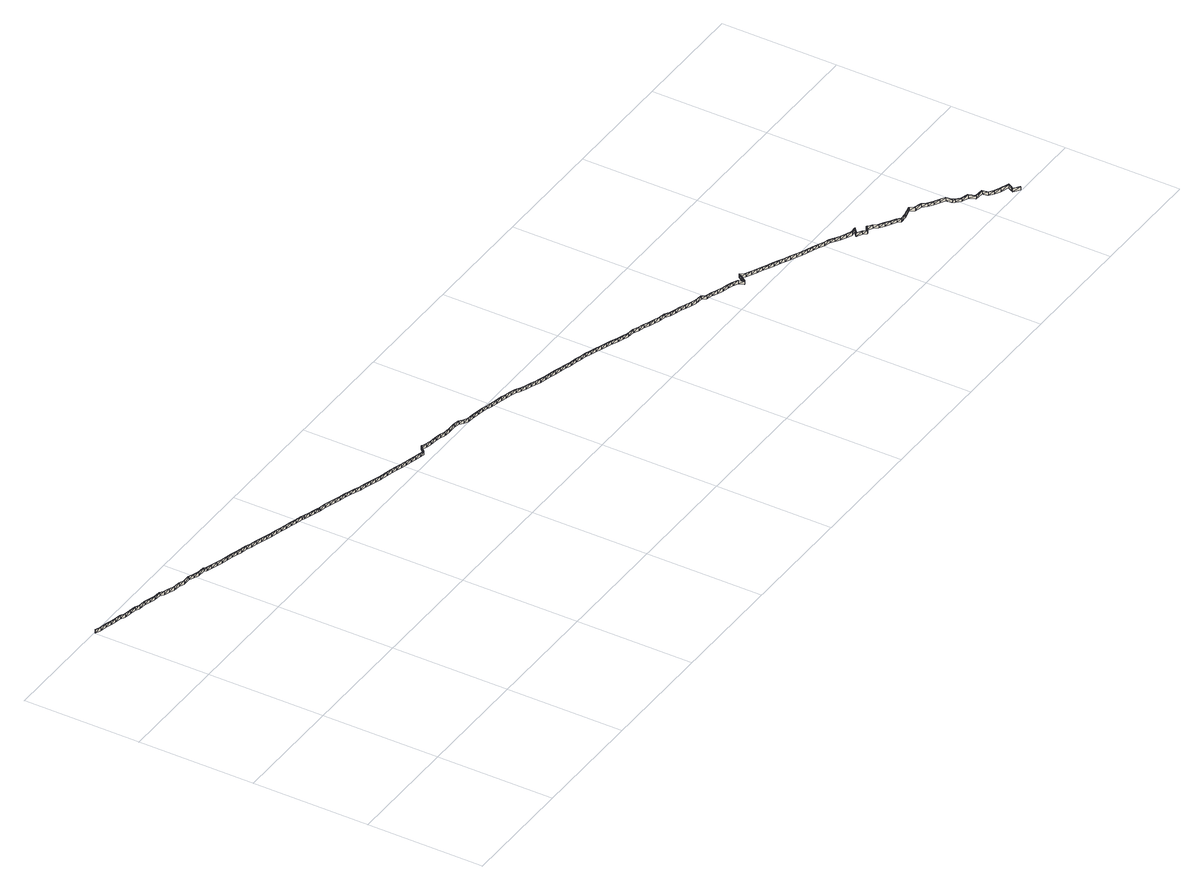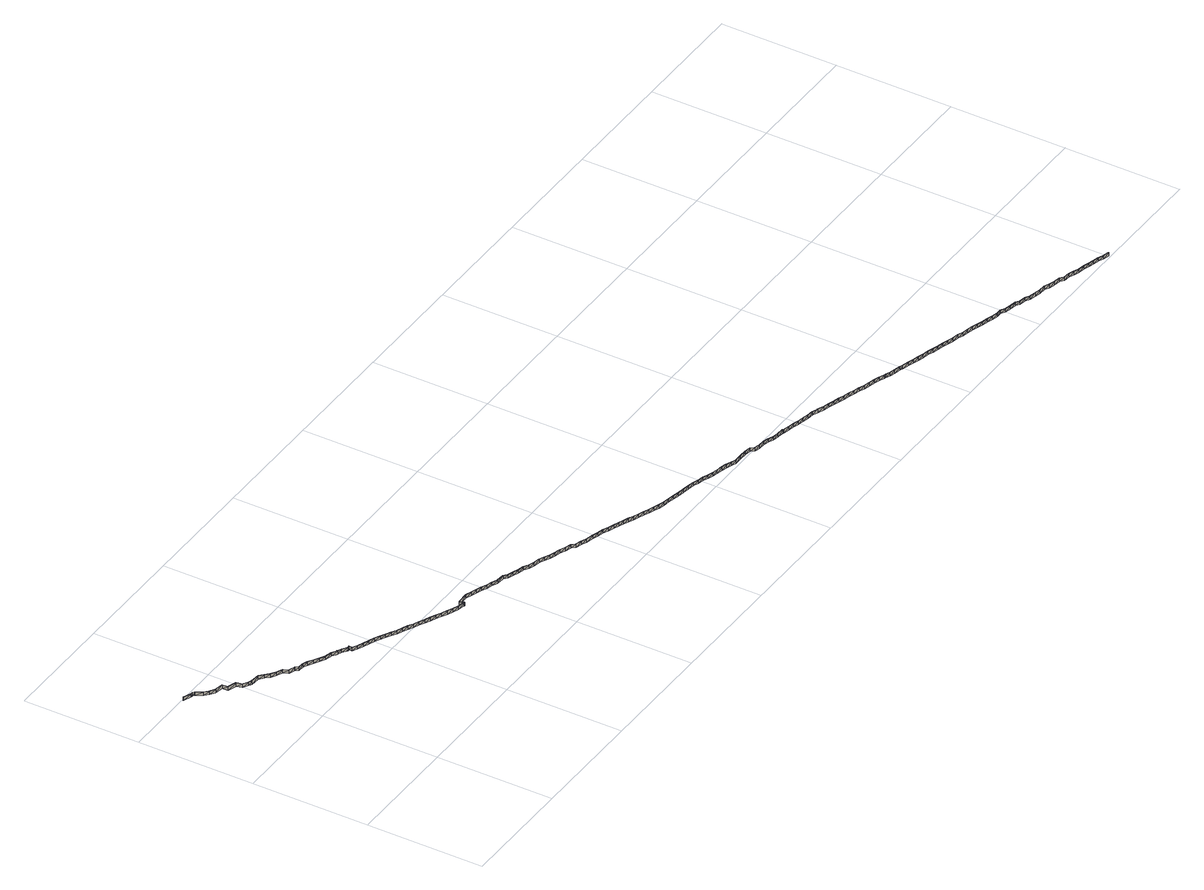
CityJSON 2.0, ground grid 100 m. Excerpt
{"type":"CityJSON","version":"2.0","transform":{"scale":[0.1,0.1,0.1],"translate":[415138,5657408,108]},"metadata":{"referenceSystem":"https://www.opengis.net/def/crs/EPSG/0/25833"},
"CityObjects":{
"building1":{"type":"Building","attributes":{"Erfassungsdatum_Objekt":"2022-03-29","BodenHoehe":0,"gemHoehe":0,"BauwerkHoehe":3,"Gemeindeschluessel":"14612000","Geometrietyp2DReferenz":"3000","measuredHeight":3,"function":"51009_1700"},"geometry":[{"type":"MultiSurface","lod":"2","boundaries":[[[0,1,2]],[[3,4,5]],[[1,4,3]],[[2,1,3]],[[6,0,2]],[[7,0,6]],[[8,7,6]],[[9,7,8]],[[10,9,8]],[[11,9,10]],[[12,11,10]],[[13,11,12]],[[14,13,12]],[[15,13,14]],[[16,15,14]],[[17,15,16]],[[18,17,16]],[[19,17,18]],[[20,19,18]],[[21,19,20]],[[22,21,20]],[[23,21,22]],[[24,23,22]],[[25,23,24]],[[26,25,24]],[[27,25,26]],[[28,27,26]],[[29,27,28]],[[30,29,28]],[[31,29,30]],[[32,31,30]],[[33,31,32]],[[34,33,32]],[[35,33,34]],[[36,35,34]],[[37,35,36]],[[38,37,36]],[[39,37,38]],[[40,41,42]],[[43,41,40]],[[44,43,40]],[[45,43,44]],[[46,45,44]],[[47,45,46]],[[48,47,46]],[[49,50,51]],[[50,52,51]],[[53,50,49]],[[54,53,49]],[[55,53,54]],[[56,55,54]],[[57,55,56]],[[58,57,56]],[[59,57,58]],[[60,59,58]],[[61,59,60]],[[62,61,60]],[[63,61,62]],[[64,63,62]],[[65,63,64]],[[66,65,64]],[[67,65,66]],[[68,67,66]],[[69,67,68]],[[70,69,68]],[[71,69,70]],[[72,71,70]],[[73,71,72]],[[74,73,72]],[[75,73,74]],[[76,75,74]],[[77,75,76]],[[78,77,76]],[[79,77,78]],[[80,79,78]],[[81,79,80]],[[82,81,80]],[[83,81,82]],[[84,83,82]],[[85,83,84]],[[86,85,84]],[[87,85,86]],[[88,87,86]],[[89,87,88]],[[90,89,88]],[[91,89,90]],[[92,91,90]],[[93,91,92]],[[5,93,92]],[[4,93,5]],[[94,95,96]],[[97,95,94]],[[98,97,94]],[[99,97,98]],[[100,101,102]],[[103,47,48]],[[102,103,48]],[[101,103,102]],[[104,101,100]],[[105,104,100]],[[106,104,105]],[[107,106,105]],[[108,106,107]],[[109,110,111]],[[112,110,109]],[[113,112,109]],[[114,112,113]],[[115,116,117]],[[118,116,115]],[[119,118,115]],[[120,118,119]],[[121,120,119]],[[122,120,121]],[[123,122,121]],[[124,122,123]],[[125,124,123]],[[126,124,125]],[[127,126,125]],[[128,126,127]],[[129,128,127]],[[130,128,129]],[[131,130,129]],[[132,130,131]],[[133,132,131]],[[134,132,133]],[[135,134,133]],[[136,134,135]],[[137,136,135]],[[138,136,137]],[[139,138,137]],[[140,138,139]],[[141,140,139]],[[142,140,141]],[[143,142,141]],[[144,142,143]],[[145,144,143]],[[146,144,145]],[[147,146,145]],[[148,146,147]],[[149,150,151]],[[152,99,153]],[[151,152,153]],[[150,152,151]],[[154,150,149]],[[155,154,149]],[[156,154,155]],[[157,156,155]],[[158,156,157]],[[159,158,157]],[[160,158,159]],[[161,160,159]],[[162,160,161]],[[163,162,161]],[[164,162,163]],[[165,164,163]],[[166,164,165]],[[167,166,165]],[[168,166,167]],[[169,168,167]],[[170,168,169]],[[171,170,169]],[[172,170,171]],[[173,172,171]],[[174,172,173]],[[175,174,173]],[[176,174,175]],[[177,176,175]],[[178,176,177]],[[179,178,177]],[[52,178,179]],[[51,52,179]],[[153,99,98]],[[180,148,147]],[[181,148,180]],[[182,181,180]],[[183,181,182]],[[184,183,182]],[[185,183,184]],[[186,185,184]],[[187,185,186]],[[188,187,186]],[[189,187,188]],[[190,189,188]],[[191,189,190]],[[192,191,190]],[[193,191,192]],[[194,193,192]],[[195,193,194]],[[196,195,194]],[[197,195,196]],[[198,197,196]],[[199,197,198]],[[200,199,198]],[[201,199,200]],[[202,203,204]],[[205,203,202]],[[206,205,202]],[[207,205,206]],[[208,207,206]],[[209,207,208]],[[210,209,208]],[[211,209,210]],[[212,211,210]],[[213,211,212]],[[214,215,216]],[[217,215,214]],[[218,219,220]],[[221,219,218]],[[222,223,224]],[[225,223,222]],[[226,227,204]],[[228,229,230]],[[229,201,230]],[[231,229,228]],[[232,231,228]],[[233,231,232]],[[234,233,232]],[[235,233,234]],[[236,235,234]],[[237,235,236]],[[238,237,236]],[[239,237,238]],[[230,201,200]],[[240,241,242]],[[239,238,243]],[[241,239,243]],[[242,241,243]],[[244,240,242]],[[245,240,244]],[[246,245,244]],[[247,245,246]],[[248,247,246]],[[249,247,248]],[[250,249,248]],[[251,249,250]],[[252,251,250]],[[253,251,252]],[[254,253,252]],[[255,253,254]],[[256,257,258]],[[259,260,261]],[[262,259,263]],[[264,259,262]],[[265,257,256]],[[266,265,256]],[[267,265,266]],[[268,267,266]],[[269,267,268]],[[270,269,268]],[[271,269,270]],[[272,271,270]],[[273,271,272]],[[274,273,272]],[[275,273,274]],[[276,275,274]],[[277,275,276]],[[278,277,276]],[[279,277,278]],[[280,279,278]],[[281,279,280]],[[282,281,280]],[[283,281,282]],[[284,283,282]],[[285,283,284]],[[286,285,284]],[[287,285,286]],[[288,287,286]],[[289,287,288]],[[290,289,288]],[[291,289,290]],[[292,291,290]],[[293,291,292]],[[294,293,292]],[[295,293,294]],[[296,295,294]],[[297,295,296]],[[298,297,296]],[[299,297,298]],[[300,299,298]],[[301,299,300]],[[302,301,300]],[[303,301,302]],[[304,303,302]],[[305,303,304]],[[306,307,308]],[[309,255,254]],[[307,255,309]],[[308,307,309]],[[310,306,308]],[[311,306,310]],[[312,311,310]],[[313,311,312]],[[314,313,312]],[[315,313,314]],[[316,315,314]],[[317,315,316]],[[318,317,316]],[[319,317,318]],[[320,319,318]],[[321,319,320]],[[322,321,320]],[[323,321,322]],[[324,323,322]],[[325,323,324]],[[326,325,324]],[[327,325,326]],[[328,327,326]],[[329,327,328]],[[330,329,328]],[[331,329,330]],[[332,331,330]],[[333,331,332]],[[334,333,332]],[[335,333,334]],[[336,335,334]],[[337,335,336]],[[338,337,336]],[[339,337,338]],[[340,339,338]],[[341,339,340]],[[342,341,340]],[[343,341,342]],[[344,343,342]],[[345,343,344]],[[346,345,344]],[[347,345,346]],[[348,347,346]],[[260,347,348]],[[261,260,348]],[[349,350,351]],[[352,353,354]],[[355,353,352]],[[351,350,352]],[[356,349,351]],[[357,349,356]],[[358,359,360]],[[361,359,358]],[[362,363,364]],[[365,363,362]],[[366,365,362]],[[367,365,366]],[[368,367,366]],[[369,367,368]],[[370,369,368]],[[371,369,370]],[[372,371,370]],[[373,371,372]],[[374,373,372]],[[375,373,374]],[[376,377,374]],[[378,377,376]],[[379,378,376]],[[380,378,379]],[[381,382,383]],[[384,382,381]],[[385,384,381]],[[386,384,385]],[[387,386,385]],[[388,386,387]],[[389,388,387]],[[390,388,389]],[[391,390,389]],[[392,390,391]],[[393,392,391]],[[394,392,393]],[[395,394,393]],[[396,394,395]],[[397,396,395]],[[398,396,397]],[[399,398,397]],[[400,398,399]],[[401,400,399]],[[227,400,401]],[[204,227,401]],[[402,403,109]],[[402,109,111]],[[403,404,113]],[[403,113,109]],[[405,406,115]],[[405,115,117]],[[406,407,119]],[[406,119,115]],[[407,408,121]],[[407,121,119]],[[408,409,123]],[[408,123,121]],[[409,410,125]],[[409,125,123]],[[410,411,127]],[[410,127,125]],[[411,412,129]],[[411,129,127]],[[412,413,131]],[[412,131,129]],[[414,415,330]],[[414,330,328]],[[415,416,332]],[[415,332,330]],[[416,417,334]],[[416,334,332]],[[417,418,336]],[[417,336,334]],[[418,419,338]],[[418,338,336]],[[419,420,340]],[[419,340,338]],[[420,421,342]],[[420,342,340]],[[421,422,344]],[[421,344,342]],[[422,423,346]],[[422,346,344]],[[423,424,348]],[[423,348,346]],[[424,425,261]],[[424,261,348]],[[426,427,262]],[[426,262,263]],[[428,429,256]],[[428,256,258]],[[429,430,266]],[[429,266,256]],[[430,431,268]],[[430,268,266]],[[431,432,270]],[[431,270,268]],[[432,433,272]],[[432,272,270]],[[433,434,274]],[[433,274,272]],[[434,435,276]],[[434,276,274]],[[435,436,278]],[[435,278,276]],[[436,437,280]],[[436,280,278]],[[437,438,282]],[[437,282,280]],[[438,439,284]],[[413,440,133]],[[413,133,131]],[[440,441,135]],[[440,135,133]],[[441,442,137]],[[441,137,135]],[[442,443,139]],[[442,139,137]],[[443,444,141]],[[443,141,139]],[[444,445,143]],[[444,143,141]],[[445,446,145]],[[445,145,143]],[[446,447,147]],[[446,147,145]],[[447,448,180]],[[447,180,147]],[[448,449,182]],[[448,182,180]],[[449,450,184]],[[449,184,182]],[[450,451,186]],[[450,186,184]],[[451,452,188]],[[451,188,186]],[[452,453,190]],[[452,190,188]],[[453,454,192]],[[453,192,190]],[[454,455,194]],[[454,194,192]],[[455,456,196]],[[455,196,194]],[[456,457,198]],[[456,198,196]],[[457,458,200]],[[457,200,198]],[[458,459,230]],[[458,230,200]],[[459,460,228]],[[459,228,230]],[[460,461,232]],[[460,232,228]],[[461,462,234]],[[463,464,302]],[[465,298,296]],[[466,463,300]],[[466,300,298]],[[463,302,300]],[[464,467,304]],[[464,304,302]],[[468,469,352]],[[468,352,354]],[[469,470,351]],[[469,351,352]],[[470,471,356]],[[470,356,351]],[[472,473,358]],[[472,358,360]],[[474,475,362]],[[474,362,364]],[[475,476,366]],[[475,366,362]],[[476,477,368]],[[476,368,366]],[[477,478,370]],[[477,370,368]],[[478,479,372]],[[478,372,370]],[[479,480,374]],[[479,374,372]],[[480,481,376]],[[480,376,374]],[[481,482,379]],[[481,379,376]],[[483,484,381]],[[483,381,383]],[[484,485,385]],[[484,385,381]],[[485,486,387]],[[485,387,385]],[[486,487,389]],[[486,389,387]],[[487,488,391]],[[487,391,389]],[[488,489,393]],[[488,393,391]],[[489,490,395]],[[489,395,393]],[[491,492,238]],[[461,234,232]],[[462,491,236]],[[462,236,234]],[[491,238,236]],[[492,493,243]],[[492,243,238]],[[493,494,242]],[[493,242,243]],[[494,495,244]],[[494,244,242]],[[495,496,246]],[[495,246,244]],[[496,497,248]],[[496,248,246]],[[497,498,250]],[[497,250,248]],[[498,499,252]],[[498,252,250]],[[499,500,254]],[[499,254,252]],[[500,501,309]],[[500,309,254]],[[501,502,308]],[[501,308,309]],[[502,503,310]],[[502,310,308]],[[503,504,312]],[[503,312,310]],[[504,505,314]],[[504,314,312]],[[505,506,316]],[[505,316,314]],[[506,507,318]],[[506,318,316]],[[507,508,320]],[[507,320,318]],[[508,509,322]],[[508,322,320]],[[509,510,324]],[[509,324,322]],[[510,511,326]],[[510,326,324]],[[511,414,328]],[[511,328,326]],[[512,513,288]],[[438,284,282]],[[439,512,286]],[[439,286,284]],[[512,288,286]],[[513,514,290]],[[513,290,288]],[[514,515,292]],[[514,292,290]],[[515,516,294]],[[515,294,292]],[[516,465,296]],[[516,296,294]],[[465,466,298]],[[517,518,94]],[[519,520,153]],[[517,94,96]],[[518,519,98]],[[518,98,94]],[[519,153,98]],[[520,521,151]],[[520,151,153]],[[521,522,149]],[[521,149,151]],[[522,523,155]],[[522,155,149]],[[523,524,157]],[[523,157,155]],[[524,525,159]],[[524,159,157]],[[525,526,161]],[[525,161,159]],[[526,527,163]],[[526,163,161]],[[527,528,165]],[[527,165,163]],[[528,529,167]],[[528,167,165]],[[529,530,169]],[[529,169,167]],[[530,531,171]],[[530,171,169]],[[531,532,173]],[[531,173,171]],[[532,533,175]],[[532,175,173]],[[533,534,177]],[[533,177,175]],[[534,535,179]],[[534,179,177]],[[535,536,51]],[[535,51,179]],[[536,537,49]],[[536,49,51]],[[537,538,54]],[[537,54,49]],[[538,539,56]],[[538,56,54]],[[539,540,58]],[[539,58,56]],[[541,62,60]],[[540,541,60]],[[540,60,58]],[[541,542,62]],[[542,543,64]],[[542,64,62]],[[543,544,66]],[[543,66,64]],[[544,545,68]],[[544,68,66]],[[545,546,70]],[[545,70,68]],[[546,547,72]],[[546,72,70]],[[547,548,74]],[[547,74,72]],[[548,549,76]],[[548,76,74]],[[549,550,78]],[[549,78,76]],[[550,551,80]],[[550,80,78]],[[551,552,82]],[[551,82,80]],[[552,553,84]],[[552,84,82]],[[553,554,86]],[[553,86,84]],[[554,555,88]],[[554,88,86]],[[555,556,90]],[[555,90,88]],[[556,557,92]],[[556,92,90]],[[557,558,5]],[[557,5,92]],[[558,559,3]],[[558,3,5]],[[559,560,2]],[[559,2,3]],[[560,561,6]],[[560,6,2]],[[561,562,8]],[[561,8,6]],[[562,563,10]],[[564,565,14]],[[562,10,8]],[[563,564,12]],[[563,12,10]],[[564,14,12]],[[565,566,16]],[[565,16,14]],[[566,567,18]],[[566,18,16]],[[567,568,20]],[[567,20,18]],[[568,569,22]],[[568,22,20]],[[569,570,24]],[[569,24,22]],[[570,571,26]],[[570,26,24]],[[571,572,28]],[[571,28,26]],[[572,573,30]],[[572,30,28]],[[573,574,32]],[[573,32,30]],[[574,575,34]],[[574,34,32]],[[575,576,36]],[[575,36,34]],[[576,577,38]],[[576,38,36]],[[578,579,40,577]],[[578,577,40,42]],[[579,580,44]],[[579,44,40]],[[580,581,46]],[[580,46,44]],[[581,582,48]],[[581,48,46]],[[582,583,102]],[[582,102,48]],[[583,584,100]],[[583,100,102]],[[584,585,105]],[[584,105,100]],[[585,586,107]],[[585,107,105]],[[587,588,210]],[[587,210,208]],[[588,589,212]],[[588,212,210]],[[590,591,214]],[[590,214,216]],[[592,593,218]],[[592,218,220]],[[594,595,222]],[[594,222,224]],[[95,97,596]],[[95,596,597]],[[97,99,598]],[[97,598,596]],[[99,152,599]],[[99,599,598]],[[152,150,600]],[[152,600,599]],[[150,154,601]],[[150,601,600]],[[154,156,602]],[[154,602,601]],[[156,158,603]],[[156,603,602]],[[158,160,604]],[[158,604,603]],[[160,162,605]],[[160,605,604]],[[162,164,606]],[[162,606,605]],[[164,166,607]],[[164,607,606]],[[166,168,608]],[[166,608,607]],[[168,170,609]],[[168,609,608]],[[170,172,610]],[[170,610,609]],[[490,611,397]],[[490,397,395]],[[611,612,399]],[[611,399,397]],[[612,613,401]],[[612,401,399]],[[613,614,204]],[[613,204,401]],[[614,615,202]],[[614,202,204]],[[615,616,206]],[[615,206,202]],[[616,587,208]],[[616,208,206]],[[339,341,617]],[[335,618,619]],[[337,339,620]],[[337,620,618]],[[339,617,620]],[[341,343,621]],[[341,621,617]],[[343,345,622]],[[343,622,621]],[[345,347,623]],[[345,623,622]],[[347,260,624]],[[347,624,623]],[[260,259,625]],[[260,625,624]],[[259,264,626]],[[259,626,625]],[[257,265,627]],[[257,627,628]],[[265,267,629]],[[265,629,627]],[[267,269,630]],[[267,630,629]],[[269,271,631]],[[269,631,630]],[[271,273,632]],[[271,632,631]],[[273,275,633]],[[273,633,632]],[[275,277,634]],[[275,634,633]],[[277,279,635]],[[277,635,634]],[[279,281,636]],[[279,636,635]],[[281,283,637]],[[281,637,636]],[[283,285,638]],[[283,638,637]],[[285,287,639]],[[285,639,638]],[[287,289,640]],[[287,640,639]],[[289,291,641]],[[289,641,640]],[[293,642,643]],[[291,293,643]],[[291,643,641]],[[293,295,642]],[[295,297,644]],[[295,644,642]],[[297,299,645]],[[297,645,644]],[[299,301,646]],[[299,646,645]],[[301,303,647]],[[301,647,646]],[[303,305,648]],[[303,648,647]],[[353,355,649]],[[353,649,650]],[[350,349,651]],[[350,651,652]],[[207,209,653]],[[207,653,654]],[[209,211,655]],[[209,655,653]],[[211,213,656]],[[211,656,655]],[[215,217,657]],[[215,657,658]],[[219,221,659]],[[219,659,660]],[[223,225,661]],[[223,661,662]],[[597,517,96]],[[597,96,95]],[[595,661,225]],[[205,654,663]],[[359,664,665]],[[349,357,666]],[[349,666,651]],[[359,361,664]],[[363,365,667]],[[363,667,668]],[[365,367,669]],[[365,669,667]],[[367,369,670]],[[367,670,669]],[[369,371,671]],[[369,671,670]],[[371,373,672]],[[371,672,671]],[[373,375,673]],[[373,673,672]],[[377,378,674]],[[377,674,675]],[[378,380,676]],[[378,676,674]],[[382,384,677]],[[382,677,678]],[[384,386,679]],[[384,679,677]],[[386,388,680]],[[386,680,679]],[[388,390,681]],[[388,681,680]],[[390,392,682]],[[390,682,681]],[[392,394,683]],[[392,683,682]],[[394,396,684]],[[394,684,683]],[[396,398,685]],[[396,685,684]],[[398,400,686]],[[398,686,685]],[[400,227,687]],[[400,687,686]],[[227,226,688]],[[227,688,687]],[[203,205,663]],[[203,663,689]],[[205,207,654]],[[595,225,222]],[[174,690,691]],[[172,174,691]],[[172,691,610]],[[174,176,690]],[[176,178,692]],[[176,692,690]],[[178,52,693]],[[178,693,692]],[[52,50,694]],[[52,694,693]],[[50,53,695]],[[50,695,694]],[[53,55,696]],[[53,696,695]],[[55,57,697]],[[55,697,696]],[[57,59,698]],[[57,698,697]],[[59,61,699]],[[59,699,698]],[[61,63,700]],[[61,700,699]],[[63,65,701]],[[63,701,700]],[[65,67,702]],[[65,702,701]],[[67,69,703]],[[67,703,702]],[[69,71,704]],[[69,704,703]],[[71,73,705]],[[71,705,704]],[[73,75,706]],[[73,706,705]],[[75,77,707]],[[75,707,706]],[[77,79,708]],[[77,708,707]],[[79,81,709]],[[79,709,708]],[[81,83,710]],[[81,710,709]],[[83,85,711]],[[83,711,710]],[[85,87,712]],[[89,91,713]],[[85,712,711]],[[87,89,714]],[[87,714,712]],[[89,713,714]],[[91,93,715]],[[91,715,713]],[[93,4,716]],[[93,716,715]],[[4,1,717]],[[4,717,716]],[[0,718,1]],[[1,718,717]],[[0,7,719]],[[0,719,718]],[[7,9,720]],[[7,720,719]],[[9,11,721]],[[9,721,720]],[[11,13,722]],[[11,722,721]],[[13,15,723]],[[13,723,722]],[[15,17,724]],[[15,724,723]],[[17,19,725]],[[17,725,724]],[[19,21,726]],[[19,726,725]],[[21,23,727]],[[21,727,726]],[[23,25,728]],[[23,728,727]],[[25,27,729]],[[25,729,728]],[[27,29,730]],[[27,730,729]],[[29,31,731]],[[29,731,730]],[[31,33,732]],[[31,732,731]],[[33,35,733]],[[33,733,732]],[[35,37,734]],[[35,734,733]],[[41,735,736]],[[37,39,737]],[[37,737,734]],[[41,43,735]],[[43,45,738]],[[43,738,735]],[[45,47,739]],[[45,739,738]],[[47,103,740]],[[47,740,739]],[[103,101,741]],[[103,741,740]],[[101,104,742]],[[101,742,741]],[[104,106,743]],[[104,743,742]],[[106,108,744]],[[106,744,743]],[[110,112,745]],[[110,745,746]],[[112,114,747]],[[112,747,745]],[[116,118,748]],[[116,748,749]],[[118,120,750]],[[118,750,748]],[[120,122,751]],[[120,751,750]],[[122,124,752]],[[122,752,751]],[[124,126,753]],[[124,753,752]],[[126,128,754]],[[126,754,753]],[[128,130,755]],[[128,755,754]],[[130,132,756]],[[130,756,755]],[[132,134,757]],[[132,757,756]],[[134,136,758]],[[134,758,757]],[[136,138,759]],[[136,759,758]],[[138,140,760]],[[142,144,761]],[[138,760,759]],[[140,142,762]],[[140,762,760]],[[142,761,762]],[[144,146,763]],[[144,763,761]],[[146,148,764]],[[146,764,763]],[[148,181,765]],[[148,765,764]],[[181,183,766]],[[181,766,765]],[[183,185,767]],[[183,767,766]],[[185,187,768]],[[185,768,767]],[[187,189,769]],[[187,769,768]],[[189,191,770]],[[189,770,769]],[[191,193,771]],[[191,771,770]],[[193,195,772]],[[193,772,771]],[[195,197,773]],[[195,773,772]],[[197,199,774]],[[197,774,773]],[[199,201,775]],[[199,775,774]],[[229,776,201]],[[201,776,775]],[[229,231,777]],[[229,777,776]],[[231,233,778]],[[231,778,777]],[[233,235,779]],[[233,779,778]],[[235,237,780]],[[235,780,779]],[[237,239,781]],[[237,781,780]],[[239,241,782]],[[239,782,781]],[[240,783,784]],[[241,240,784]],[[241,784,782]],[[240,245,783]],[[245,247,785]],[[245,785,783]],[[247,249,786]],[[247,786,785]],[[249,251,787]],[[249,787,786]],[[251,253,788]],[[251,788,787]],[[253,255,789]],[[789,788,253]],[[255,307,790]],[[255,790,789]],[[307,306,791]],[[307,791,790]],[[306,311,792]],[[306,792,791]],[[311,313,793]],[[311,793,792]],[[313,315,794]],[[313,794,793]],[[315,317,795]],[[315,795,794]],[[317,319,796]],[[317,796,795]],[[319,321,797]],[[319,797,796]],[[321,323,798]],[[321,798,797]],[[323,325,799]],[[323,799,798]],[[325,327,800]],[[325,800,799]],[[327,329,801]],[[327,801,800]],[[329,331,802]],[[329,802,801]],[[331,333,803]],[[331,803,802]],[[333,335,619]],[[333,619,803]],[[335,337,618]],[[570,728,571]],[[570,727,728]],[[571,728,729]],[[571,729,572]],[[572,729,730]],[[572,730,573]],[[573,730,731]],[[573,731,574]],[[574,731,732]],[[574,732,575]],[[575,732,733]],[[575,733,576]],[[576,733,734]],[[576,734,577]],[[577,734,737]],[[578,736,579]],[[579,736,735]],[[579,735,580]],[[580,735,738]],[[580,738,581]],[[581,738,739]],[[581,739,582]],[[582,739,740]],[[582,740,583]],[[583,740,741]],[[583,741,584]],[[584,741,742]],[[584,742,585]],[[585,742,743]],[[585,743,586]],[[586,743,744]],[[402,746,403]],[[403,746,745]],[[403,745,404]],[[404,745,747]],[[405,749,406]],[[406,749,748]],[[406,748,407]],[[407,748,750]],[[407,750,408]],[[408,750,751]],[[408,751,409]],[[409,751,752]],[[409,752,410]],[[410,752,753]],[[425,624,625]],[[423,623,424]],[[424,623,624]],[[424,624,425]],[[426,625,427]],[[427,625,626]],[[428,628,429]],[[429,628,627]],[[429,627,430]],[[430,627,629]],[[430,629,431]],[[431,629,630]],[[431,630,432]],[[432,630,631]],[[432,631,433]],[[433,631,632]],[[433,632,434]],[[434,632,633]],[[434,633,435]],[[435,633,634]],[[435,634,436]],[[436,634,635]],[[436,635,437]],[[437,635,636]],[[437,636,438]],[[438,636,637]],[[438,637,439]],[[439,637,638]],[[439,638,512]],[[512,638,639]],[[512,639,513]],[[513,639,640]],[[513,640,514]],[[514,640,641]],[[514,641,515]],[[515,641,643]],[[515,643,516]],[[516,643,642]],[[539,697,540]],[[540,697,698]],[[698,541,540]],[[541,698,699]],[[541,699,542]],[[542,699,700]],[[542,700,543]],[[543,700,701]],[[543,701,544]],[[544,701,702]],[[544,702,545]],[[545,702,703]],[[545,703,546]],[[546,703,704]],[[546,704,547]],[[547,704,705]],[[547,705,548]],[[548,705,706]],[[548,706,549]],[[549,706,707]],[[549,707,550]],[[550,707,708]],[[550,708,551]],[[551,708,709]],[[551,709,552]],[[552,709,710]],[[552,710,553]],[[553,710,711]],[[553,711,554]],[[554,711,712]],[[554,712,555]],[[555,712,714]],[[555,714,556]],[[556,714,713]],[[556,713,557]],[[557,713,715]],[[557,715,558]],[[558,715,716]],[[558,716,559]],[[559,716,717]],[[559,717,560]],[[560,717,718]],[[560,718,561]],[[561,718,719]],[[561,719,562]],[[483,678,484]],[[481,675,674]],[[481,674,482]],[[482,674,676]],[[484,678,677]],[[484,677,485]],[[485,677,679]],[[485,679,486]],[[486,679,680]],[[486,680,487]],[[487,680,681]],[[487,681,488]],[[488,681,682]],[[488,682,489]],[[489,682,683]],[[489,683,490]],[[490,683,684]],[[490,684,611]],[[611,684,685]],[[611,685,612]],[[612,685,686]],[[612,686,613]],[[613,686,687]],[[613,687,614]],[[614,687,688]],[[614,689,615]],[[615,689,663]],[[615,663,616]],[[616,663,654]],[[616,654,587]],[[587,654,653]],[[587,653,588]],[[588,653,655]],[[588,655,589]],[[589,655,656]],[[590,658,591]],[[591,658,657]],[[592,660,593]],[[593,660,659]],[[594,662,595]],[[595,662,661]],[[562,720,563]],[[563,720,721]],[[563,721,564]],[[564,721,722]],[[564,722,565]],[[565,722,723]],[[565,723,566]],[[566,723,724]],[[566,724,567]],[[567,724,725]],[[567,725,568]],[[568,725,726]],[[568,726,569]],[[569,726,727]],[[569,727,570]],[[562,719,720]],[[412,754,755]],[[410,753,411]],[[411,753,754]],[[411,754,412]],[[412,755,413]],[[413,755,756]],[[756,440,413]],[[440,756,757]],[[440,757,441]],[[441,757,758]],[[441,758,442]],[[442,758,759]],[[442,759,443]],[[443,759,760]],[[443,760,444]],[[444,760,762]],[[444,762,445]],[[445,762,761]],[[445,761,446]],[[446,761,763]],[[446,763,447]],[[447,763,764]],[[447,764,448]],[[448,764,765]],[[448,765,449]],[[449,765,766]],[[449,766,450]],[[450,766,767]],[[450,767,451]],[[451,767,768]],[[451,768,452]],[[452,768,769]],[[452,769,453]],[[453,769,770]],[[453,770,454]],[[454,770,771]],[[454,771,455]],[[455,771,772]],[[455,772,456]],[[456,772,773]],[[456,773,457]],[[457,773,774]],[[457,774,458]],[[458,774,775]],[[458,775,459]],[[518,596,519]],[[517,597,518]],[[518,597,596]],[[519,596,598]],[[519,598,520]],[[520,598,599]],[[520,599,521]],[[521,599,600]],[[521,600,522]],[[522,600,601]],[[522,601,523]],[[523,601,602]],[[523,602,524]],[[524,602,603]],[[524,603,525]],[[525,603,604]],[[525,604,526]],[[526,604,605]],[[526,605,527]],[[527,605,606]],[[527,606,528]],[[528,606,607]],[[528,607,529]],[[529,607,608]],[[529,608,530]],[[530,608,609]],[[530,609,531]],[[531,609,610]],[[531,610,532]],[[532,610,691]],[[532,691,533]],[[533,691,690]],[[533,690,534]],[[534,690,692]],[[534,692,535]],[[535,692,693]],[[535,693,536]],[[536,693,694]],[[536,694,537]],[[537,694,695]],[[537,695,538]],[[538,695,696]],[[538,696,539]],[[539,696,697]],[[461,777,778]],[[459,776,460]],[[460,776,777]],[[460,777,461]],[[461,778,462]],[[462,778,779]],[[462,779,491]],[[491,779,780]],[[491,780,492]],[[492,780,781]],[[492,781,493]],[[493,781,782]],[[493,782,494]],[[494,782,784]],[[494,784,495]],[[495,784,783]],[[495,783,496]],[[496,783,785]],[[496,785,497]],[[497,785,786]],[[497,786,498]],[[498,786,787]],[[498,787,499]],[[459,775,776]],[[500,789,501]],[[499,787,788]],[[499,788,500]],[[500,788,789]],[[501,789,790]],[[501,790,502]],[[502,790,791]],[[502,791,503]],[[503,791,792]],[[503,792,504]],[[504,792,793]],[[504,793,505]],[[505,793,794]],[[505,794,506]],[[506,794,795]],[[506,795,507]],[[507,795,796]],[[507,796,508]],[[508,796,797]],[[508,797,509]],[[509,797,798]],[[509,798,510]],[[510,798,799]],[[510,799,511]],[[511,799,800]],[[511,800,414]],[[414,800,801]],[[414,801,415]],[[415,801,802]],[[415,802,416]],[[416,802,803]],[[416,803,417]],[[417,803,619]],[[417,619,418]],[[418,619,618]],[[418,618,419]],[[419,618,620]],[[419,620,420]],[[420,620,617]],[[420,617,421]],[[421,617,621]],[[421,621,422]],[[422,621,622]],[[422,622,423]],[[423,622,623]],[[466,645,463]],[[465,642,644]],[[465,644,466]],[[466,644,645]],[[463,645,646]],[[463,646,464]],[[464,646,647]],[[464,647,467]],[[467,647,648]],[[468,650,469]],[[469,650,649]],[[469,652,470]],[[470,652,651]],[[470,651,471]],[[471,651,666]],[[472,665,473]],[[473,665,664]],[[474,668,475]],[[475,668,667]],[[475,667,476]],[[476,667,669]],[[476,669,477]],[[477,669,670]],[[477,670,478]],[[478,670,671]],[[478,671,479]],[[479,671,672]],[[479,672,480]],[[480,672,673]],[[480,675,481]],[[516,642,465]]],"semantics":{"surfaces":[{"type":"RoofSurface"},{"type":"WallSurface"},{"type":"GroundSurface"}],"values":[0,0,0,0,0,0,0,0,0,0,0,0,0,0,0,0,0,0,0,0,0,0,0,0,0,0,0,0,0,0,0,0,0,0,0,0,0,0,0,0,0,0,0,0,0,0,0,0,0,0,0,0,0,0,0,0,0,0,0,0,0,0,0,0,0,0,0,0,0,0,0,0,0,0,0,0,0,0,0,0,0,0,0,0,0,0,0,0,0,0,0,0,0,0,0,0,0,0,0,0,0,0,0,0,0,0,0,0,0,0,0,0,0,0,0,0,0,0,0,0,0,0,0,0,0,0,0,0,0,0,0,0,0,0,0,0,0,0,0,0,0,0,0,0,0,0,0,0,0,0,0,0,0,0,0,0,0,0,0,0,0,0,0,0,0,0,0,0,0,0,0,0,0,0,0,0,0,0,0,0,0,0,0,0,0,0,0,0,0,0,0,0,0,0,0,0,0,0,0,0,0,0,0,0,0,0,0,0,0,0,0,0,0,0,0,0,0,0,0,0,0,0,0,0,0,0,0,0,0,0,0,0,0,0,0,0,0,0,0,0,0,0,0,0,0,0,0,0,0,0,0,0,0,0,0,0,0,0,0,0,0,0,0,0,0,0,0,0,0,0,0,0,0,0,0,0,0,0,0,0,0,0,0,0,0,0,0,0,0,0,0,0,0,0,0,0,0,0,0,0,0,0,0,0,0,0,0,0,0,0,0,0,0,0,0,0,0,0,0,0,0,0,0,0,0,0,0,0,0,0,0,0,0,0,0,0,0,0,0,0,0,0,0,0,0,0,0,0,0,0,0,0,0,0,0,0,0,0,0,0,0,0,0,0,0,0,0,0,0,0,0,0,0,0,1,1,1,1,1,1,1,1,1,1,1,1,1,1,1,1,1,1,1,1,1,1,1,1,1,1,1,1,1,1,1,1,1,1,1,1,1,1,1,1,1,1,1,1,1,1,1,1,1,1,1,1,1,1,1,1,1,1,1,1,1,1,1,1,1,1,1,1,1,1,1,1,1,1,1,1,1,1,1,1,1,1,1,1,1,1,1,1,1,1,1,1,1,1,1,1,1,1,1,1,1,1,1,1,1,1,1,1,1,1,1,1,1,1,1,1,1,1,1,1,1,1,1,1,1,1,1,1,1,1,1,1,1,1,1,1,1,1,1,1,1,1,1,1,1,1,1,1,1,1,1,1,1,1,1,1,1,1,1,1,1,1,1,1,1,1,1,1,1,1,1,1,1,1,1,1,1,1,1,1,1,1,1,1,1,1,1,1,1,1,1,1,1,1,1,1,1,1,1,1,1,1,1,1,1,1,1,1,1,1,1,1,1,1,1,1,1,1,1,1,1,1,1,1,1,1,1,1,1,1,1,1,1,1,1,1,1,1,1,1,1,1,1,1,1,1,1,1,1,1,1,1,1,1,1,1,1,1,1,1,1,1,1,1,1,1,1,1,1,1,1,1,1,1,1,1,1,1,1,1,1,1,1,1,1,1,1,1,1,1,1,1,1,1,1,1,1,1,1,1,1,1,1,1,1,1,1,1,1,1,1,1,1,1,1,1,1,1,1,1,1,1,1,1,1,1,1,1,1,1,1,1,1,1,1,1,1,1,1,1,1,1,1,1,1,1,1,1,1,1,1,1,1,1,1,1,1,1,1,1,1,1,1,1,1,1,1,1,1,1,1,1,1,1,1,1,1,1,1,1,1,1,1,1,1,1,1,1,1,1,1,1,1,1,1,1,1,1,1,1,1,1,1,1,1,1,1,1,1,1,1,1,1,1,1,1,1,1,1,1,1,1,1,1,1,1,1,1,1,1,1,1,1,1,1,1,1,1,1,1,1,1,1,1,1,1,1,1,1,1,1,1,1,1,1,1,1,1,1,1,1,1,1,1,1,1,1,1,1,1,1,1,1,1,1,1,1,1,1,1,1,1,1,1,1,1,1,1,1,1,1,1,1,1,1,1,1,1,1,1,1,1,1,1,1,1,1,1,1,1,1,1,1,1,1,1,1,1,1,1,1,1,1,1,1,1,1,1,1,1,1,1,1,1,1,1,1,1,1,1,1,1,1,1,1,1,1,1,1,1,1,1,1,1,1,1,1,1,1,1,1,1,1,1,1,1,1,1,1,1,1,1,1,1,1,1,1,1,1,1,1,1,1,1,1,1,1,1,1,1,1,1,1,1,1,1,1,1,1,1,1,1,1,1,1,1,1,1,1,1,1,1,1,1,1,1,1,1,1,1,1,1,1,1,1,1,1,1,1,1,1,1,1,1,1,1,1,1,1,1,1,1,1,1,1,1,1,1,1,1,1,1,1,1,1,1,1,1,1,1,1,1,1,1,1,1,1,1,1,1,1,1,1,1,1,1,1,1,1,1,1,1,1,1,1,1,1,1,1,1,1,1,1,1,1,1,1,1,1,1,1,1,1,1,1,1,1,1,1,1,1,1,1,1,1,1,1,1,1,1,1,1,1,1,1,1,1,1,1,1,1,1,1,1,1,1,1,1,1,1,1,1,1,1,1,1,1,1,1,1,1,1,2,2,2,2,2,2,2,2,2,2,2,2,2,2,2,2,2,2,2,2,2,2,2,2,2,2,2,2,2,2,2,2,2,2,2,2,2,2,2,2,2,2,2,2,2,2,2,2,2,2,2,2,2,2,2,2,2,2,2,2,2,2,2,2,2,2,2,2,2,2,2,2,2,2,2,2,2,2,2,2,2,2,2,2,2,2,2,2,2,2,2,2,2,2,2,2,2,2,2,2,2,2,2,2,2,2,2,2,2,2,2,2,2,2,2,2,2,2,2,2,2,2,2,2,2,2,2,2,2,2,2,2,2,2,2,2,2,2,2,2,2,2,2,2,2,2,2,2,2,2,2,2,2,2,2,2,2,2,2,2,2,2,2,2,2,2,2,2,2,2,2,2,2,2,2,2,2,2,2,2,2,2,2,2,2,2,2,2,2,2,2,2,2,2,2,2,2,2,2,2,2,2,2,2,2,2,2,2,2,2,2,2,2,2,2,2,2,2,2,2,2,2,2,2,2,2,2,2,2,2,2,2,2,2,2,2,2,2,2,2,2,2,2,2,2,2,2,2,2,2,2,2,2,2,2,2,2,2,2,2,2,2,2,2,2,2,2,2,2,2,2,2,2,2,2,2,2,2,2,2,2,2,2,2,2,2,2,2,2,2,2,2,2,2,2,2,2,2,2,2,2,2,2,2,2,2,2,2,2,2,2,2,2,2,2,2,2,2,2,2,2,2,2,2,2,2,2,2,2,2,2,2,2,2,2,2,2,2,2,2,2,2,2,2,2,2,2,2,2,2,2,2,2,2,2,2,2,2,2,2,2,2,2,2,2,2,2,2,2,2,2,2,2,2]}}]}
},
"vertices":[
[2044,2411,43],[2020,2419,43],[2043,2407,43],[2019,2414,43],[1961,2436,42],[1960,2431,42],[2090,2392,39],[2092,2396,39],[2138,2377,39],[2140,2382,39],[2172,2366,39],[2173,2371,39],[2188,2361,38],[2189,2366,38],[2236,2346,47],[2237,2351,47],[2283,2331,45],[2285,2336,45],[2331,2316,44],[2332,2321,44],[2379,2301,41],[2380,2306,41],[2426,2286,45],[2428,2291,45],[2474,2271,43],[2476,2276,43],[2522,2256,43],[2523,2261,43],[2569,2241,40],[2571,2246,40],[2617,2226,42],[2619,2231,42],[2665,2211,40],[2666,2216,40],[2713,2196,41],[2714,2201,41],[2760,2181,39],[2762,2186,39],[2822,2162,44],[2824,2167,44],[2871,2150,48],[2823,2167,43],[2822,2162,43],[2872,2154,48],[2919,2137,43],[2920,2142,43],[2968,2125,42],[2969,2130,42],[3016,2113,40],[966,2716,52],[919,2734,59],[918,2729,59],[871,2747,44],[967,2720,52],[1014,2702,48],[1015,2707,48],[1062,2689,61],[1063,2694,61],[1095,2680,49],[1096,2685,49],[1143,2666,49],[1144,2671,49],[1191,2652,48],[1192,2657,48],[1239,2638,46],[1240,2643,46],[1287,2625,47],[1288,2629,47],[1335,2611,50],[1336,2616,50],[1383,2597,47],[1384,2602,47],[1431,2583,45],[1432,2588,45],[1479,2569,50],[1480,2574,50],[1527,2556,44],[1528,2560,44],[1575,2542,46],[1577,2547,46],[1623,2528,46],[1625,2533,46],[1671,2514,43],[1673,2519,43],[1719,2500,42],[1721,2505,42],[1767,2486,46],[1769,2491,46],[1815,2473,41],[1817,2477,41],[1863,2459,43],[1865,2464,43],[1912,2445,43],[1913,2450,43],[51,2970,38],[4,2989,43],[2,2984,43],[52,2975,38],[99,2957,44],[100,2962,44],[3113,2089,39],[3066,2106,39],[3065,2101,39],[3017,2118,40],[3114,2094,39],[3162,2077,38],[3163,2081,38],[3199,2067,38],[3200,2072,38],[3211,2087,58],[3201,2072,38],[3205,2071,38],[3206,2088,58],[3215,2097,74],[3210,2099,74],[3260,2083,65],[3210,2099,73],[3209,2094,73],[3261,2088,65],[3309,2073,62],[3310,2078,62],[3358,2062,69],[3359,2067,69],[3407,2052,74],[3408,2057,74],[3456,2041,65],[3457,2046,65],[3505,2031,70],[3506,2036,70],[3553,2020,90],[3555,2025,90],[3605,2009,89],[3606,2014,89],[3654,1998,74],[3655,2003,74],[3702,1987,60],[3703,1992,60],[3751,1975,66],[3752,1980,66],[3800,1964,72],[3801,1969,72],[3848,1953,75],[3850,1958,75],[3897,1942,73],[3898,1946,73],[3940,1932,71],[3941,1936,71],[3988,1918,72],[3989,1923,72],[243,2917,47],[196,2935,43],[195,2930,43],[148,2948,42],[147,2944,42],[245,2922,47],[291,2903,39],[293,2908,39],[340,2890,44],[341,2895,44],[388,2877,50],[389,2881,50],[436,2863,42],[437,2868,42],[484,2850,55],[485,2855,55],[532,2836,51],[534,2841,51],[580,2823,49],[582,2828,49],[629,2810,59],[630,2814,59],[677,2796,46],[678,2801,46],[725,2783,44],[726,2788,44],[773,2769,38],[774,2774,38],[821,2756,50],[823,2761,50],[869,2742,44],[4036,1904,79],[4037,1909,79],[4084,1890,76],[4085,1895,76],[4132,1877,80],[4133,1881,80],[4180,1863,75],[4181,1868,75],[4228,1849,65],[4229,1854,65],[4276,1835,60],[4278,1840,60],[4324,1821,57],[4326,1826,57],[4372,1808,52],[4374,1812,52],[4420,1794,47],[4422,1799,47],[4468,1780,46],[4470,1785,46],[4516,1767,50],[4517,1771,50],[8135,200,73],[8098,234,42],[8095,229,42],[8138,204,73],[8176,171,47],[8179,175,47],[8217,142,45],[8220,146,45],[8257,113,52],[8260,117,52],[8313,73,70],[8316,77,70],[8308,52,56],[8316,78,70],[8311,78,70],[8313,51,56],[8315,41,44],[8312,55,54],[8308,52,54],[8319,44,44],[8372,8,35],[8317,45,43],[8315,41,43],[8375,12,35],[8098,233,42],[8050,274,64],[4611,1735,54],[4565,1756,52],[4563,1751,52],[4612,1740,54],[4658,1720,57],[4660,1724,57],[4706,1704,57],[4707,1709,57],[4753,1688,64],[4755,1693,64],[4801,1673,67],[4802,1677,67],[4892,1647,70],[4844,1663,70],[4890,1642,70],[4843,1659,70],[4937,1626,71],[4939,1631,71],[4985,1609,73],[4986,1614,73],[5032,1593,69],[5033,1598,69],[5079,1577,71],[5081,1581,71],[5138,1556,64],[5139,1561,64],[5185,1539,65],[5186,1544,65],[6347,1176,54],[6302,1203,71],[6300,1198,71],[6280,1146,41],[6220,1168,75],[6278,1142,41],[6306,1201,67],[6285,1145,41],[6302,1203,67],[6349,1180,54],[6393,1155,54],[6395,1159,54],[6438,1133,52],[6440,1138,52],[6483,1112,52],[6485,1117,52],[6528,1091,52],[6530,1095,52],[6573,1069,52],[6576,1074,52],[6619,1048,52],[6621,1053,52],[6664,1027,52],[6666,1031,52],[6709,1006,52],[6711,1010,52],[6754,984,54],[6757,989,54],[6800,963,52],[6802,967,52],[6845,942,53],[6847,946,53],[6890,920,56],[6892,925,56],[6935,899,58],[6938,904,58],[6981,878,59],[6983,882,59],[7026,856,64],[7028,861,64],[7071,835,59],[7073,840,59],[7116,814,55],[7118,818,55],[7162,793,53],[7164,797,53],[7207,771,56],[7209,776,56],[7233,759,80],[7236,763,80],[5280,1510,80],[5233,1527,64],[5279,1505,80],[5232,1522,64],[5326,1488,76],[5327,1492,76],[5373,1471,81],[5374,1475,81],[5420,1454,75],[5421,1458,75],[5467,1437,77],[5468,1441,77],[5514,1419,78],[5515,1424,78],[5561,1402,84],[5562,1407,84],[5608,1385,76],[5609,1390,76],[5655,1368,76],[5656,1373,76],[5702,1351,82],[5703,1356,82],[5749,1334,78],[5750,1339,78],[5796,1317,78],[5797,1322,78],[5843,1300,78],[5844,1305,78],[5890,1283,90],[5891,1288,90],[5937,1266,72],[5938,1270,72],[5984,1249,76],[5985,1253,76],[6031,1232,74],[6032,1236,74],[6078,1214,75],[6079,1219,75],[6125,1197,78],[6126,1202,78],[6172,1180,78],[6173,1185,78],[6219,1163,75],[7263,716,51],[7219,745,51],[7260,712,51],[7216,741,51],[7236,763,78],[7231,765,78],[7220,738,51],[7294,690,46],[7296,694,46],[7315,706,68],[7297,694,46],[7301,691,46],[7311,710,68],[7353,679,64],[7311,710,63],[7309,705,63],[7356,683,64],[7396,653,50],[7399,657,50],[7439,627,49],[7442,631,49],[7482,601,48],[7484,606,48],[7525,576,48],[7527,580,48],[7562,553,42],[7565,557,42],[7612,552,45],[7562,558,42],[7613,557,45],[7667,552,79],[7667,557,79],[7705,523,66],[7666,557,79],[7664,553,79],[7708,527,66],[7746,494,83],[7749,498,83],[7787,465,74],[7790,469,74],[7828,436,74],[7830,441,74],[7868,408,80],[7871,412,80],[7909,379,84],[7912,383,84],[7950,350,53],[7953,354,53],[7971,335,47],[7974,339,47],[8009,303,43],[8012,306,43],[8047,270,64],[3205,2071,8],[3211,2087,28],[3215,2097,44],[3209,2094,43],[3260,2083,35],[3309,2073,32],[3358,2062,39],[3407,2052,44],[3456,2041,35],[3505,2031,40],[3553,2020,60],[3605,2009,59],[5749,1334,48],[5796,1317,48],[5843,1300,48],[5890,1283,60],[5937,1266,42],[5984,1249,46],[6031,1232,44],[6078,1214,45],[6125,1197,48],[6172,1180,48],[6219,1163,45],[6278,1142,11],[6285,1145,11],[6306,1201,37],[6300,1198,41],[6347,1176,24],[6393,1155,24],[6438,1133,22],[6483,1112,22],[6528,1091,22],[6573,1069,22],[6619,1048,22],[6664,1027,22],[6709,1006,22],[6754,984,24],[6800,963,22],[3654,1998,44],[3702,1987,30],[3751,1975,36],[3800,1964,42],[3848,1953,45],[3897,1942,43],[3940,1932,41],[3988,1918,42],[4036,1904,49],[4084,1890,46],[4132,1877,50],[4180,1863,45],[4228,1849,35],[4276,1835,30],[4324,1821,27],[4372,1808,22],[4420,1794,17],[4468,1780,16],[4516,1767,20],[4563,1751,22],[4611,1735,24],[4658,1720,27],[4706,1704,27],[7162,793,23],[7207,771,26],[7071,835,29],[7116,814,25],[7233,759,50],[7231,765,48],[7216,741,21],[7260,712,21],[7294,690,16],[7301,691,16],[7315,706,38],[7309,705,33],[7353,679,34],[7396,653,20],[7439,627,19],[7482,601,18],[7525,576,18],[7562,553,12],[7612,552,15],[7667,552,49],[7664,553,49],[7705,523,36],[7746,494,53],[7787,465,44],[7828,436,44],[7868,408,50],[7909,379,54],[7950,350,23],[4753,1688,34],[4801,1673,37],[4843,1659,40],[4890,1642,40],[4937,1626,41],[4985,1609,43],[5032,1593,39],[5079,1577,41],[5138,1556,34],[5185,1539,35],[5232,1522,34],[5279,1505,50],[5326,1488,46],[5373,1471,51],[5420,1454,45],[5467,1437,47],[5514,1419,48],[5561,1402,54],[5608,1385,46],[5655,1368,46],[5702,1351,52],[6845,942,23],[6890,920,26],[6935,899,28],[6981,878,29],[7026,856,34],[2,2984,13],[51,2970,8],[99,2957,14],[147,2944,12],[195,2930,13],[243,2917,17],[291,2903,9],[340,2890,14],[388,2877,20],[436,2863,12],[484,2850,25],[532,2836,21],[580,2823,19],[629,2810,29],[677,2796,16],[725,2783,14],[773,2769,8],[821,2756,20],[869,2742,14],[918,2729,29],[966,2716,22],[1014,2702,18],[1062,2689,31],[1095,2680,19],[1143,2666,19],[1191,2652,18],[1239,2638,16],[1287,2625,17],[1335,2611,20],[1383,2597,17],[1431,2583,15],[1479,2569,20],[1527,2556,14],[1575,2542,16],[1623,2528,16],[1671,2514,13],[1719,2500,12],[1767,2486,16],[1815,2473,11],[1863,2459,13],[1912,2445,13],[1960,2431,12],[2019,2414,13],[2043,2407,13],[2090,2392,9],[2138,2377,9],[2172,2366,9],[2188,2361,8],[2236,2346,17],[2283,2331,15],[2331,2316,14],[2379,2301,11],[2426,2286,15],[2474,2271,13],[2522,2256,13],[2569,2241,10],[2617,2226,12],[2665,2211,10],[2713,2196,11],[2760,2181,9],[2822,2162,14],[2822,2162,13],[2871,2150,18],[2919,2137,13],[2968,2125,12],[3016,2113,10],[3065,2101,9],[3113,2089,9],[3162,2077,8],[3199,2067,8],[8217,142,15],[8257,113,22],[8313,73,40],[8311,78,40],[8308,52,26],[8308,52,24],[8315,41,14],[8315,41,13],[8372,8,5],[52,2975,8],[4,2989,13],[100,2962,14],[148,2948,12],[196,2935,13],[245,2922,17],[293,2908,9],[341,2895,14],[389,2881,20],[437,2868,12],[485,2855,25],[534,2841,21],[582,2828,19],[630,2814,29],[678,2801,16],[7971,335,17],[8009,303,13],[8047,270,34],[8095,229,12],[8135,200,43],[8176,171,17],[6032,1236,44],[5938,1270,42],[5891,1288,60],[5985,1253,46],[6079,1219,45],[6126,1202,48],[6173,1185,48],[6220,1168,45],[6280,1146,11],[6302,1203,37],[6349,1180,24],[6302,1203,41],[6395,1159,24],[6440,1138,22],[6485,1117,22],[6530,1095,22],[6576,1074,22],[6621,1053,22],[6666,1031,22],[6711,1010,22],[6757,989,24],[6802,967,22],[6847,946,23],[6892,925,26],[6938,904,28],[7028,861,34],[6983,882,29],[7073,840,29],[7118,818,25],[7164,797,23],[7209,776,26],[7236,763,50],[7220,738,21],[7236,763,48],[7263,716,21],[7219,745,21],[8220,146,15],[8179,175,17],[8260,117,22],[8316,77,40],[8313,51,26],[8316,78,40],[8319,44,14],[8312,55,24],[8375,12,5],[8317,45,13],[8138,204,43],[7311,710,38],[7297,694,16],[7296,694,16],[7356,683,34],[7311,710,33],[7399,657,20],[7442,631,19],[7484,606,18],[7527,580,18],[7565,557,12],[7613,557,15],[7562,558,12],[7667,557,49],[7708,527,36],[7666,557,49],[7749,498,53],[7790,469,44],[7830,441,44],[7871,412,50],[7912,383,54],[7953,354,23],[7974,339,17],[8012,306,13],[8050,274,34],[8098,233,12],[8098,234,12],[774,2774,8],[726,2788,14],[823,2761,20],[871,2747,14],[919,2734,29],[967,2720,22],[1015,2707,18],[1063,2694,31],[1096,2685,19],[1144,2671,19],[1192,2657,18],[1240,2643,16],[1288,2629,17],[1336,2616,20],[1384,2602,17],[1432,2588,15],[1480,2574,20],[1528,2560,14],[1577,2547,16],[1625,2533,16],[1673,2519,13],[1721,2505,12],[1769,2491,16],[1865,2464,13],[1817,2477,11],[1913,2450,13],[1961,2436,12],[2020,2419,13],[2044,2411,13],[2092,2396,9],[2140,2382,9],[2173,2371,9],[2189,2366,8],[2237,2351,17],[2285,2336,15],[2332,2321,14],[2380,2306,11],[2428,2291,15],[2476,2276,13],[2523,2261,13],[2571,2246,10],[2619,2231,12],[2666,2216,10],[2714,2201,11],[2762,2186,9],[2872,2154,18],[2823,2167,13],[2824,2167,14],[2920,2142,13],[2969,2130,12],[3017,2118,10],[3066,2106,9],[3114,2094,9],[3163,2081,8],[3200,2072,8],[3206,2088,28],[3201,2072,8],[3210,2099,44],[3261,2088,35],[3210,2099,43],[3310,2078,32],[3359,2067,39],[3408,2057,44],[3457,2046,35],[3506,2036,40],[3555,2025,60],[3606,2014,59],[3655,2003,44],[3703,1992,30],[3752,1980,36],[3801,1969,42],[3898,1946,43],[3850,1958,45],[3941,1936,41],[3989,1923,42],[4037,1909,49],[4085,1895,46],[4133,1881,50],[4181,1868,45],[4229,1854,35],[4278,1840,30],[4326,1826,27],[4374,1812,22],[4422,1799,17],[4470,1785,16],[4517,1771,20],[4565,1756,22],[4612,1740,24],[4660,1724,27],[4707,1709,27],[4755,1693,34],[4802,1677,37],[4844,1663,40],[4939,1631,41],[4892,1647,40],[4986,1614,43],[5033,1598,39],[5081,1581,41],[5139,1561,34],[5186,1544,35],[5233,1527,34],[5280,1510,50],[5327,1492,46],[5374,1475,51],[5421,1458,45],[5468,1441,47],[5515,1424,48],[5562,1407,54],[5609,1390,46],[5656,1373,46],[5703,1356,52],[5750,1339,48],[5797,1322,48],[5844,1305,48]
]}
